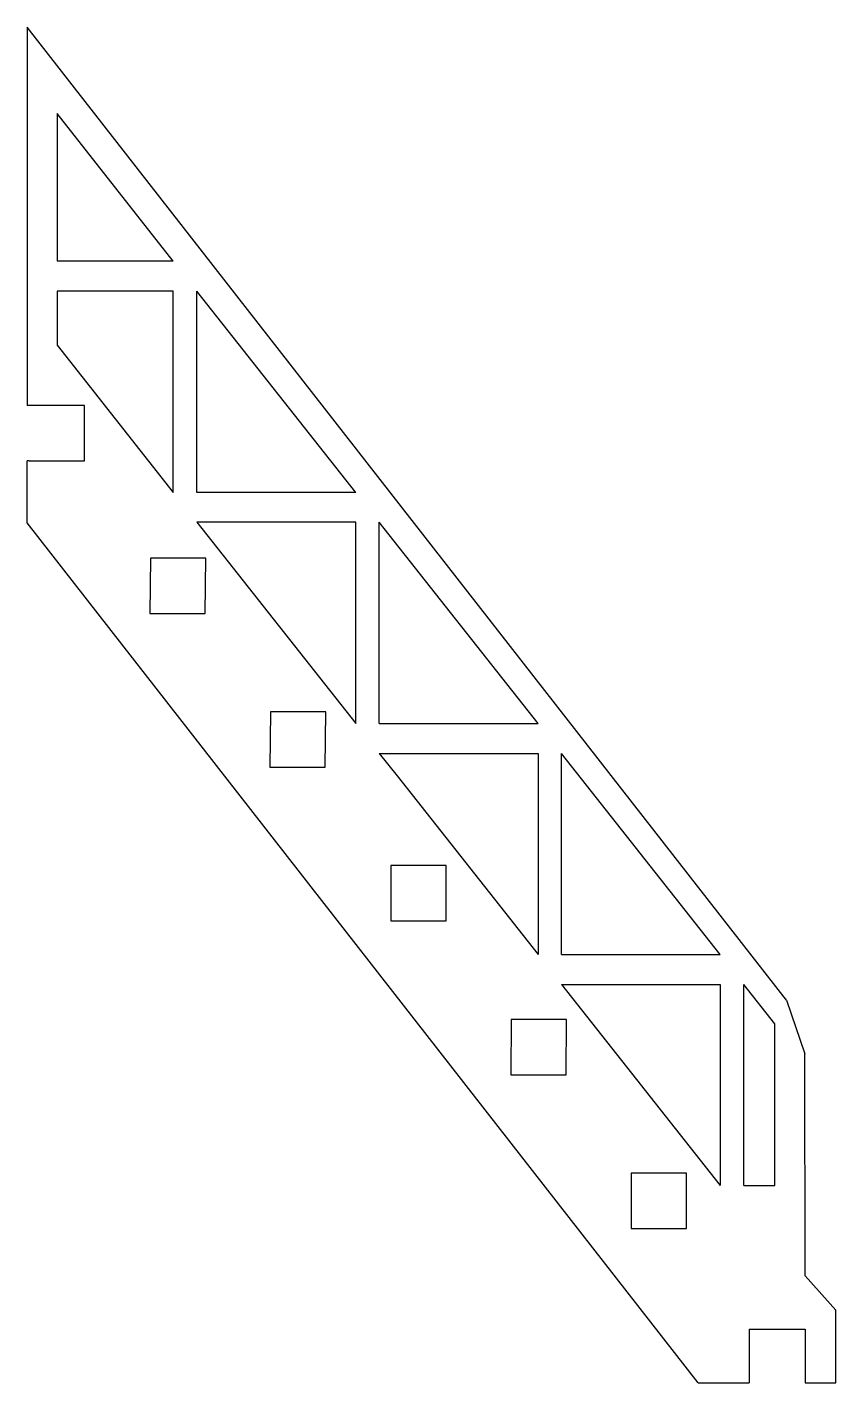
# Model space of a CAD drawing. Extents: x -110.4 to -56.3, y -21 to 69.6.
import ezdxf

# ---------------------------------------------------------------- set-up
doc = ezdxf.new("R2010")
doc.units = 0
doc.layers.get('0').update_dxf_attribs({"linetype": 'continuous'})

# ---------------------------------------------------------------- blocks, each defined once
blk = doc.blocks.new('BODY079')
at = {"color": 0}
for p, q in [((-59.584, 4.577), (-110.362, 69.639)), ((-110.362, 69.639), (-110.362, 44.349)), ((-108.362, 63.856), (-108.357, 53.996)), ((-100.583, 53.996), (-108.362, 63.856)), ((-100.583, 53.996), (-108.357, 53.996)), ((-100.583, 51.996), (-108.356, 51.996)), ((-108.356, 51.996), (-108.354, 48.38)), ((-100.583, 38.534), (-100.583, 51.996)), ((-99.005, 38.534), (-99.005, 51.996)), ((-88.385, 38.534), (-99.005, 51.996)), ((-108.354, 48.38), (-100.583, 38.534)), ((-110.216, 44.349), (-110.362, 44.349)), ((-106.516, 44.349), (-110.216, 44.349)), ((-106.516, 40.649), (-106.516, 44.349)), ((-110.216, 40.649), (-110.352, 40.649)), ((-110.352, 36.501), (-110.352, 40.649)), ((-110.216, 40.649), (-106.516, 40.649)), ((-88.385, 38.534), (-99.005, 38.534)), ((-65.476, -21), (-110.352, 36.501)), ((-88.385, 36.535), (-99.005, 36.535)), ((-99.005, 36.535), (-88.385, 23.079)), ((-88.385, 23.079), (-88.385, 36.535)), ((-86.808, 23.079), (-86.808, 36.535)), ((-76.193, 23.079), (-86.808, 36.535)), ((-102.119, 34.144), (-102.16, 30.444)), ((-98.419, 34.144), (-102.119, 34.144)), ((-98.46, 30.444), (-98.419, 34.144)), ((-102.16, 30.444), (-98.46, 30.444)), ((-94.086, 23.863), (-94.127, 20.163)), ((-90.386, 23.863), (-94.086, 23.863)), ((-90.427, 20.163), (-90.386, 23.863)), ((-86.808, 23.079), (-76.193, 23.079)), ((-86.808, 21.081), (-85.621, 19.577)), ((-86.808, 21.081), (-76.193, 21.081)), ((-76.193, 21.081), (-76.193, 7.63)), ((-74.616, 7.63), (-74.616, 21.081)), ((-64.005, 7.63), (-74.616, 21.081)), ((-94.127, 20.163), (-90.427, 20.163)), ((-85.621, 19.577), (-76.193, 7.63)), ((-82.33, 13.582), (-86.03, 13.582)), ((-86.03, 13.582), (-86.028, 9.882)), ((-82.328, 9.882), (-82.33, 13.582)), ((-86.028, 9.882), (-82.328, 9.882)), ((-74.616, 7.63), (-64.005, 7.63)), ((-74.616, 5.632), (-64.005, 5.632)), ((-74.616, 5.632), (-64.005, -7.813)), ((-64.005, 5.632), (-64.005, -7.813)), ((-60.353, 3.001), (-62.429, 5.632)), ((-62.429, -7.813), (-62.429, 5.632)), ((-59.584, 4.577), (-58.35, 1)), ((-77.997, 3.301), (-78.017, -0.399)), ((-74.297, 3.301), (-77.997, 3.301)), ((-74.317, -0.399), (-74.297, 3.301)), ((-60.353, -7.813), (-60.353, 3.001)), ((-58.326, -13.843), (-58.35, 1)), ((-78.017, -0.399), (-74.317, -0.399)), ((-66.263, -6.979), (-69.963, -6.979)), ((-69.963, -6.979), (-69.961, -10.679)), ((-66.261, -10.679), (-66.263, -6.979)), ((-62.429, -7.813), (-60.353, -7.813)), ((-69.961, -10.679), (-66.261, -10.679)), ((-58.326, -13.843), (-56.275, -16.132)), ((-56.275, -17.73), (-56.275, -16.132)), ((-62.076, -17.41), (-58.32, -17.41)), ((-62.076, -17.41), (-62.076, -20.96)), ((-58.32, -17.41), (-58.32, -21)), ((-56.275, -19.009), (-56.275, -17.73)), ((-56.275, -21), (-56.275, -19.009)), ((-65.476, -21), (-62.353, -21)), ((-62.353, -21), (-62.076, -21)), ((-62.076, -20.96), (-62.076, -21)), ((-58.32, -21), (-56.275, -21))]:
    blk.add_line(p, q, dxfattribs=at)

msp = doc.modelspace()

# ---------------------------------------------------------------- block references
at = {"color": 0}
msp.add_blockref('BODY079', (0, 0), dxfattribs=at)

doc.saveas('drawing.dxf')
